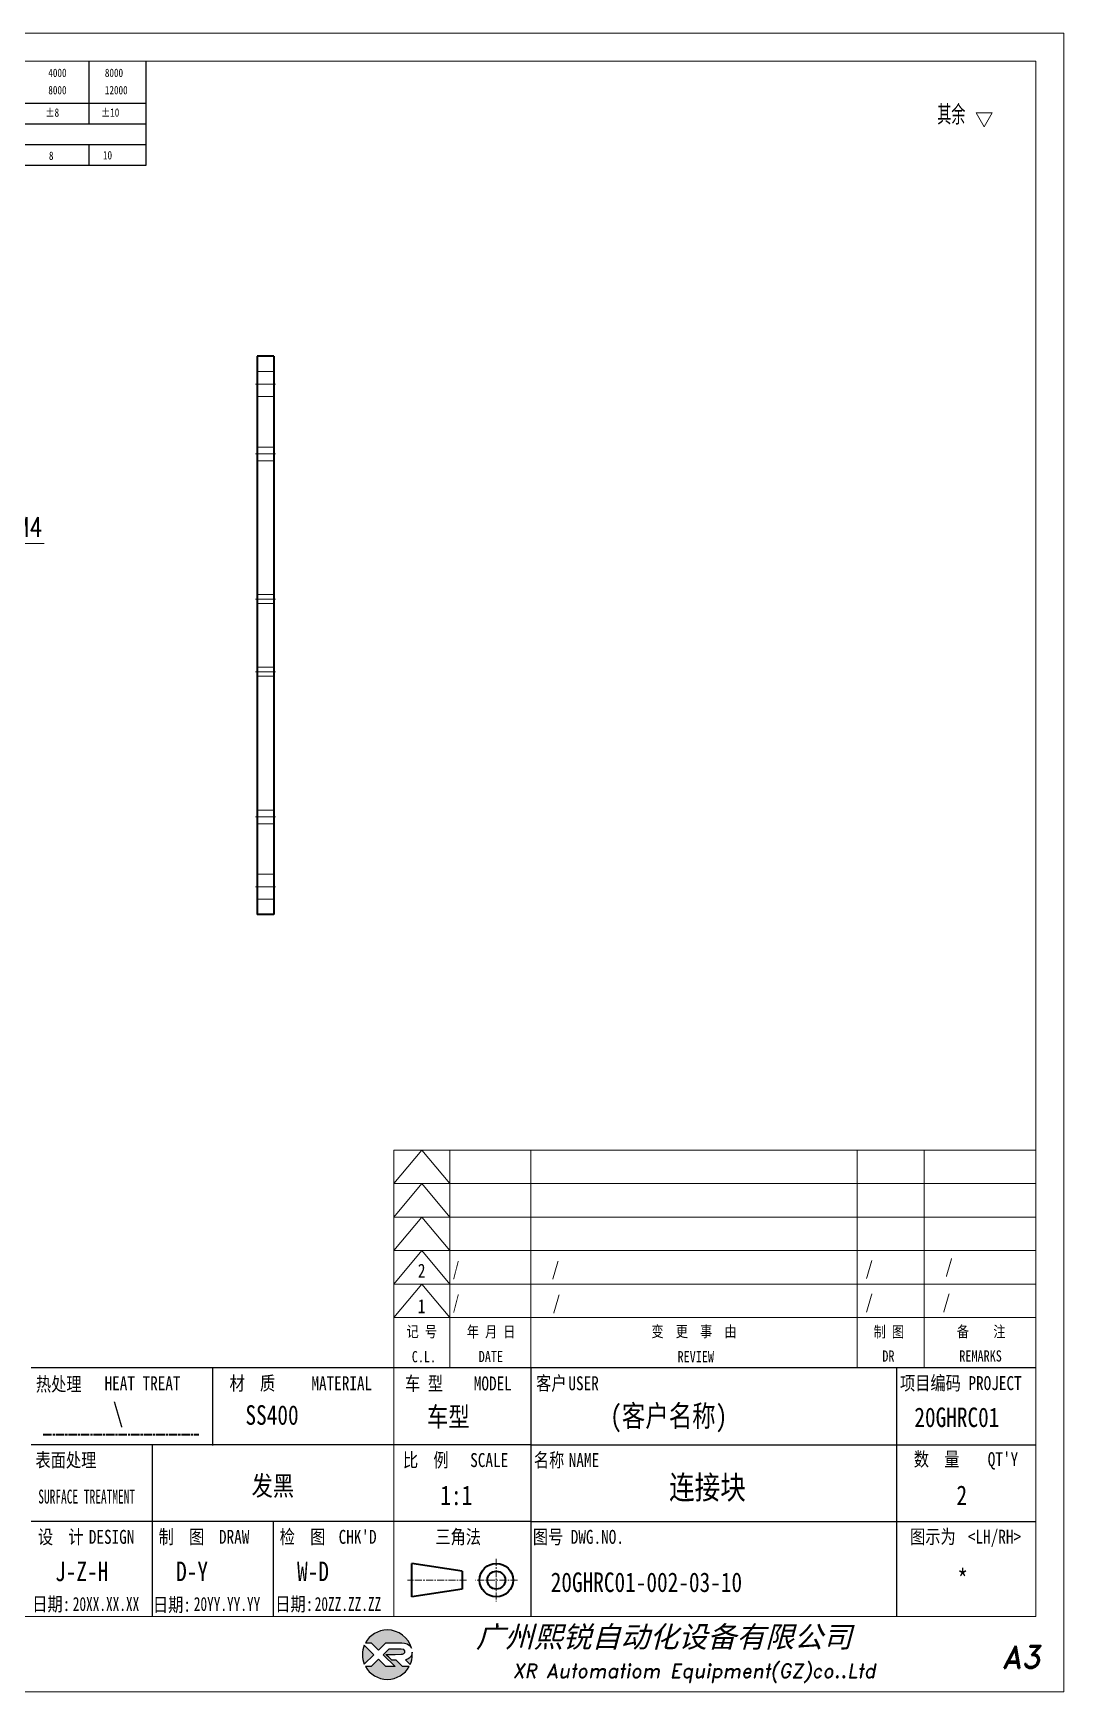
# Model space of a CAD drawing. Header units: millimetres. Extents: x 135027 to 204164, y -18685 to 2828.
# Drawn here: x 136189 to 136558, y 1667 to 2261 of the extents above; entities that cross this region are included whole.
import ezdxf
from ezdxf.enums import TextEntityAlignment as Align

# ---------------------------------------------------------------- set-up
doc = ezdxf.new("R2010")
doc.units = ezdxf.units.MM
doc.header["$LTSCALE"] = 0.5
for name, pattern in [('AM_ISO02W050x2', [3.75, 3, -0.75]), ('AM_ISO08W050x2', [9, 6, -0.75, 1.5, -0.75]), ('CENTER', [2, 1.25, -0.25, 0.25, -0.25]), ('DOT2', [0.125, 0, -0.125])]:
    doc.linetypes.add(name, pattern=pattern)
for name, color, linetype in [('DIM', 3, 'Continuous'), ('layer 1', 7, 'Continuous'), ('图\\M+19E79\\M+195B6\\M+18E9A', 7, 'Continuous'), ('图号', 7, 'Continuous'), ('图名', 7, 'Continuous'), ('数量', 7, 'Continuous'), ('材质', 7, 'Continuous'), ('表面处理', 7, 'Continuous'), ('车型', 7, 'Continuous')]:
    doc.layers.add(name, color=color, linetype=linetype)
for name, color, linetype, lineweight in [('中心线', 2, 'AM_ISO08W050x2', 18), ('图框', 7, 'Continuous', 18), ('标注线', 3, 'Continuous', 18), ('热处理', 7, 'Continuous', 20), ('粗点划线', 6, 'AM_ISO08W050x2', 35), ('虚线', 1, 'AM_ISO02W050x2', 18)]:
    doc.layers.add(name, color=color, linetype=linetype, lineweight=lineweight)
doc.layers.add('打印', color=7, linetype='Continuous', lineweight=15, plot=False)
doc.layers.add('打印-禁用', color=7, linetype='Continuous', lineweight=15, plot=False)
doc.styles.add('DIM', font='romans.shx', dxfattribs={"width": 0.8, "bigfont": 'bigfont.shx'})
doc.styles.add('STYLE1', font='')
doc.styles.add('国标', font='simfang.ttf', dxfattribs={"width": 0.8})
doc.styles.add('机械长仿宋', font='gbenor.shx', dxfattribs={"height": 1, "bigfont": 'gbcbig.shx'})
doc.styles.add('标题\\M+18E9A', font='romand.shx', dxfattribs={"oblique": 10, "bigfont": 'bigfont.shx'})
doc.styles.get('STYLE1').set_extended_font_data('SimSun')
doc.dimstyles.new('XR 1-2$3', dxfattribs={"dimscale": 2, "dimtxt": 3.5, "dimasz": 2.5, "dimexe": 1, "dimexo": 0.625, "dimgap": 1.2, "dimtad": 1, "dimtoh": 1, "dimdsep": 46, "dimtxsty": 'DIM', "dimblk": 'OPEN', "dimcen": 0, "dimclrd": 8, "dimclre": 8, "dimclrt": 2, "dimazin": 2, "dimtfac": 0.5, "dimtofl": 0, "dimtmove": 0, "dimatfit": 3, "dimldrblk": 'OPEN', "dimfxl": 0, "dimtolj": 2, "dimlwd": 18, "dimlwe": 18, "dimarcsym": 0})

# ---------------------------------------------------------------- blocks, each defined once
blk = doc.blocks.new('XR')
at = {"true_color": 0xfc8000}
h = blk.add_hatch(color=30, dxfattribs=at)
h.set_gradient(color1=(252, 128, 0), rotation=240, one_color=1, tint=1, name='INVCURVED')
edge = h.paths.add_edge_path()
edge.add_spline(control_points=[(-434.18, -5928.47), (-433.9, -5928.74), (-433.63, -5929.01), (-433.63, -5929.01), (-433.63, -5929.01), (-433.63, -5929.01), (-433.36, -5928.74), (-433.09, -5928.47)], knot_values=[0.5625, 0.5625, 0.5625, 0.5625, 0.625, 0.625, 0.625, 0.625, 0.6875, 0.6875, 0.6875, 0.6875], degree=3, periodic=0)
edge.add_spline(control_points=[(-433.09, -5928.47), (-432.82, -5928.2), (-432.54, -5927.93), (-432.54, -5927.93), (-432.54, -5927.93), (-432.54, -5927.93), (-432.04, -5927.93), (-431.53, -5927.93)], knot_values=[0.4375, 0.4375, 0.4375, 0.4375, 0.5, 0.5, 0.5, 0.5, 0.5625, 0.5625, 0.5625, 0.5625], degree=3, periodic=0)
edge.add_spline(control_points=[(-431.53, -5927.93), (-431.03, -5927.93), (-430.52, -5927.93), (-430.52, -5927.93), (-430.52, -5927.93), (-430, -5927.93), (-429.43, -5927.96), (-429.01, -5928.33)], knot_values=[0.25, 0.25, 0.25, 0.25, 0.3125, 0.3125, 0.3125, 0.3125, 0.4375, 0.4375, 0.4375, 0.4375], degree=3, periodic=0)
edge.add_spline(control_points=[(-429.01, -5928.33), (-428.88, -5928.44), (-428.78, -5928.59), (-428.71, -5928.75)], knot_values=[0.125, 0.125, 0.125, 0.125, 0.25, 0.25, 0.25, 0.25], degree=3, periodic=0)
edge.add_spline(control_points=[(-428.71, -5928.75), (-429.13, -5927.18), (-430.58, -5926.02), (-432.31, -5926.02)], knot_values=[0, 0, 0, 0, 0.125, 0.125, 0.125, 0.125], degree=3, periodic=0)
edge.add_spline(control_points=[(-432.31, -5926.02), (-433.72, -5926.02), (-434.94, -5926.79), (-435.58, -5927.93)], knot_values=[0.875, 0.875, 0.875, 0.875, 1, 1, 1, 1], degree=3, periodic=0)
edge.add_spline(control_points=[(-435.58, -5927.93), (-435.58, -5927.93), (-434.72, -5927.93), (-434.72, -5927.93), (-434.72, -5927.93), (-434.72, -5927.93), (-434.45, -5928.2), (-434.18, -5928.47)], knot_values=[0.6875, 0.6875, 0.6875, 0.6875, 0.8125, 0.8125, 0.8125, 0.8125, 0.875, 0.875, 0.875, 0.875], degree=3, periodic=0)
edge = h.paths.add_edge_path()
edge.add_spline(control_points=[(-434.79, -5929.26), (-435.04, -5929.02), (-435.34, -5928.72), (-435.54, -5928.53)], knot_values=[0.562504, 0.562504, 0.562504, 0.562504, 0.656252, 0.656252, 0.656252, 0.656252], degree=3, periodic=0)
edge.add_spline(control_points=[(-435.54, -5928.53), (-435.67, -5928.4), (-435.76, -5928.31), (-435.76, -5928.31), (-435.76, -5928.31), (-435.94, -5928.74), (-436.03, -5929.21), (-436.03, -5929.71)], knot_values=[0.25, 0.25, 0.25, 0.25, 0.312504, 0.312504, 0.312504, 0.312504, 0.562504, 0.562504, 0.562504, 0.562504], degree=3, periodic=0)
edge.add_spline(control_points=[(-436.03, -5929.71), (-436.03, -5930.2), (-435.94, -5930.67), (-435.76, -5931.1), (-435.76, -5931.1), (-435.4, -5930.75), (-435.05, -5930.4)], knot_values=[0.874998, 0.874998, 0.874998, 0.874998, 1.124998, 1.124998, 1.124998, 1.25, 1.25, 1.25, 1.25], degree=3, periodic=0)
edge.add_spline(control_points=[(-435.05, -5930.4), (-434.7, -5930.05), (-434.34, -5929.71), (-434.34, -5929.71), (-434.34, -5929.71), (-434.34, -5929.71), (-434.34, -5929.71), (-434.34, -5929.71)], knot_values=[0.749878, 0.749878, 0.749878, 0.749878, 0.874875, 0.874875, 0.874875, 0.874875, 0.874998, 0.874998, 0.874998, 0.874998], degree=3, periodic=0)
edge.add_spline(control_points=[(-434.34, -5929.71), (-434.34, -5929.71), (-434.34, -5929.71), (-434.34, -5929.71)], knot_values=[0.749634, 0.749634, 0.749634, 0.749634, 0.749817, 0.749817, 0.749817, 0.749817], degree=3, periodic=0)
edge.add_spline(control_points=[(-434.35, -5929.7), (-434.35, -5929.7), (-434.35, -5929.7), (-434.35, -5929.7)], knot_values=[0.738281, 0.738281, 0.738281, 0.738281, 0.742188, 0.742188, 0.742188, 0.742188], degree=3, periodic=0)
edge.add_spline(control_points=[(-434.35, -5929.7), (-434.36, -5929.69), (-434.37, -5929.68), (-434.38, -5929.67)], knot_values=[0.726563, 0.726563, 0.726563, 0.726563, 0.738281, 0.738281, 0.738281, 0.738281], degree=3, periodic=0)
edge.add_spline(control_points=[(-434.38, -5929.67), (-434.38, -5929.66), (-434.39, -5929.65), (-434.4, -5929.65)], knot_values=[0.718751, 0.718751, 0.718751, 0.718751, 0.726563, 0.726563, 0.726563, 0.726563], degree=3, periodic=0)
edge.add_spline(control_points=[(-434.4, -5929.65), (-434.42, -5929.63), (-434.45, -5929.6), (-434.47, -5929.58)], knot_values=[0.703126, 0.703126, 0.703126, 0.703126, 0.718751, 0.718751, 0.718751, 0.718751], degree=3, periodic=0)
edge.add_spline(control_points=[(-434.47, -5929.58), (-434.5, -5929.55), (-434.53, -5929.52), (-434.56, -5929.49)], knot_values=[0.687501, 0.687501, 0.687501, 0.687501, 0.703126, 0.703126, 0.703126, 0.703126], degree=3, periodic=0)
edge.add_spline(control_points=[(-434.56, -5929.49), (-434.63, -5929.42), (-434.71, -5929.35), (-434.79, -5929.26)], knot_values=[0.656252, 0.656252, 0.656252, 0.656252, 0.687501, 0.687501, 0.687501, 0.687501], degree=3, periodic=0)
at = {"true_color": 0x0348ff}
h = blk.add_hatch(color=160, dxfattribs=at)
h.set_gradient(color1=(3, 72, 255), color2=(0, 41, 153), one_color=1, tint=0.3, name='HEMISPHERICAL')
edge = h.paths.add_edge_path()
edge.add_spline(control_points=[(-432.54, -5929.67), (-432.26, -5929.95), (-431.94, -5930.23), (-431.66, -5930.51), (-431.66, -5930.51), (-431.66, -5930.51), (-431.66, -5930.51), (-431.66, -5930.51)], knot_values=[0.736842, 0.736842, 0.736842, 0.736842, 0.789474, 0.789474, 0.789474, 0.789474, 0.802633, 0.802633, 0.802633, 0.802633], degree=3, periodic=0)
edge.add_spline(control_points=[(-431.66, -5930.51), (-431.65, -5930.51), (-431.65, -5930.52), (-431.65, -5930.52)], knot_values=[0.802633, 0.802633, 0.802633, 0.802633, 0.815791, 0.815791, 0.815791, 0.815791], degree=3, periodic=0)
edge.add_spline(control_points=[(-431.65, -5930.52), (-431.64, -5930.53), (-431.64, -5930.53), (-431.64, -5930.53)], knot_values=[0.815791, 0.815791, 0.815791, 0.815791, 0.82237, 0.82237, 0.82237, 0.82237], degree=3, periodic=0)
edge.add_spline(control_points=[(-431.64, -5930.53), (-431.64, -5930.53), (-431.64, -5930.53), (-431.63, -5930.54)], knot_values=[0.82237, 0.82237, 0.82237, 0.82237, 0.828949, 0.828949, 0.828949, 0.828949], degree=3, periodic=0)
edge.add_spline(control_points=[(-431.63, -5930.54), (-431.63, -5930.54), (-431.63, -5930.54), (-431.63, -5930.54), (-431.63, -5930.54), (-431.63, -5930.54), (-431.59, -5930.54), (-431.52, -5930.54)], knot_values=[0.841901, 0.841901, 0.841901, 0.841901, 0.842105, 0.842105, 0.842105, 0.842105, 0.855264, 0.855264, 0.855264, 0.855264], degree=3, periodic=0)
edge.add_spline(control_points=[(-431.52, -5930.54), (-431.46, -5930.54), (-431.38, -5930.54), (-431.3, -5930.54)], knot_values=[0.855264, 0.855264, 0.855264, 0.855264, 0.868422, 0.868422, 0.868422, 0.868422], degree=3, periodic=0)
edge.add_spline(control_points=[(-431.3, -5930.54), (-431.26, -5930.54), (-431.22, -5930.54), (-431.18, -5930.54)], knot_values=[0.868422, 0.868422, 0.868422, 0.868422, 0.875, 0.875, 0.875, 0.875], degree=3, periodic=0)
edge.add_spline(control_points=[(-431.18, -5930.54), (-431.14, -5930.54), (-431.1, -5930.54), (-431.07, -5930.54)], knot_values=[0.875, 0.875, 0.875, 0.875, 0.881579, 0.881579, 0.881579, 0.881579], degree=3, periodic=0)
edge.add_spline(control_points=[(-431.07, -5930.54), (-431.05, -5930.54), (-431.04, -5930.54), (-431.03, -5930.54)], knot_values=[0.881579, 0.881579, 0.881579, 0.881579, 0.884869, 0.884869, 0.884869, 0.884869], degree=3, periodic=0)
edge.add_spline(control_points=[(-431.03, -5930.54), (-431.02, -5930.54), (-431, -5930.54), (-431, -5930.54)], knot_values=[0.884869, 0.884869, 0.884869, 0.884869, 0.888158, 0.888158, 0.888158, 0.888158], degree=3, periodic=0)
edge.add_spline(control_points=[(-431, -5930.54), (-430.99, -5930.54), (-430.99, -5930.54), (-430.98, -5930.54)], knot_values=[0.888158, 0.888158, 0.888158, 0.888158, 0.889803, 0.889803, 0.889803, 0.889803], degree=3, periodic=0)
edge.add_spline(control_points=[(-430.98, -5930.54), (-430.98, -5930.54), (-430.98, -5930.54), (-430.97, -5930.54)], knot_values=[0.889803, 0.889803, 0.889803, 0.889803, 0.891447, 0.891447, 0.891447, 0.891447], degree=3, periodic=0)
edge.add_spline(control_points=[(-430.97, -5930.54), (-430.97, -5930.54), (-430.97, -5930.54), (-430.97, -5930.54)], knot_values=[0.891447, 0.891447, 0.891447, 0.891447, 0.89227, 0.89227, 0.89227, 0.89227], degree=3, periodic=0)
edge.add_spline(control_points=[(-430.97, -5930.54), (-430.97, -5930.54), (-430.97, -5930.54), (-430.97, -5930.54)], knot_values=[0.89227, 0.89227, 0.89227, 0.89227, 0.893092, 0.893092, 0.893092, 0.893092], degree=3, periodic=0)
edge.add_spline(control_points=[(-430.97, -5930.54), (-430.97, -5930.54), (-430.97, -5930.54), (-430.97, -5930.54)], knot_values=[0.893092, 0.893092, 0.893092, 0.893092, 0.893503, 0.893503, 0.893503, 0.893503], degree=3, periodic=0)
edge.add_spline(control_points=[(-430.97, -5930.54), (-430.97, -5930.54), (-430.97, -5930.54), (-430.97, -5930.54)], knot_values=[0.893503, 0.893503, 0.893503, 0.893503, 0.893914, 0.893914, 0.893914, 0.893914], degree=3, periodic=0)
edge.add_spline(control_points=[(-430.97, -5930.54), (-430.97, -5930.54), (-430.97, -5930.54), (-430.97, -5930.54)], knot_values=[0.893914, 0.893914, 0.893914, 0.893914, 0.89412, 0.89412, 0.89412, 0.89412], degree=3, periodic=0)
edge.add_spline(control_points=[(-430.97, -5930.54), (-430.97, -5930.54), (-430.97, -5930.54), (-430.97, -5930.54)], knot_values=[0.89412, 0.89412, 0.89412, 0.89412, 0.894326, 0.894326, 0.894326, 0.894326], degree=3, periodic=0)
edge.add_spline(control_points=[(-430.97, -5930.54), (-430.97, -5930.54), (-430.97, -5930.54), (-430.97, -5930.54)], knot_values=[0.894428, 0.894428, 0.894428, 0.894428, 0.894531, 0.894531, 0.894531, 0.894531], degree=3, periodic=0)
edge.add_spline(control_points=[(-430.97, -5930.54), (-430.97, -5930.54), (-430.97, -5930.54), (-430.97, -5930.54)], knot_values=[0.894531, 0.894531, 0.894531, 0.894531, 0.894583, 0.894583, 0.894583, 0.894583], degree=3, periodic=0)
edge.add_spline(control_points=[(-430.97, -5930.54), (-430.97, -5930.54), (-430.97, -5930.54), (-430.97, -5930.54), (-430.97, -5930.54), (-430.97, -5930.54), (-430.73, -5930.78), (-430.49, -5931.01)], knot_values=[0.894685, 0.894685, 0.894685, 0.894685, 0.894737, 0.894737, 0.894737, 0.894737, 0.921052, 0.921052, 0.921052, 0.921052], degree=3, periodic=0)
edge.add_spline(control_points=[(-430.49, -5931.01), (-430.26, -5931.24), (-430.02, -5931.48), (-430.02, -5931.48)], knot_values=[0.921052, 0.921052, 0.921052, 0.921052, 0.947368, 0.947368, 0.947368, 0.947368], degree=3, periodic=0)
edge.add_spline(control_points=[(-430.02, -5931.48), (-430.02, -5931.48), (-430.02, -5931.48), (-430.02, -5931.48)], knot_values=[0.947522, 0.947522, 0.947522, 0.947522, 0.947573, 0.947573, 0.947573, 0.947573], degree=3, periodic=0)
edge.add_spline(control_points=[(-430.02, -5931.48), (-430.02, -5931.48), (-430.02, -5931.48), (-430.02, -5931.48)], knot_values=[0.947573, 0.947573, 0.947573, 0.947573, 0.947676, 0.947676, 0.947676, 0.947676], degree=3, periodic=0)
edge.add_spline(control_points=[(-430.02, -5931.48), (-430.02, -5931.48), (-430.02, -5931.48), (-430.02, -5931.48)], knot_values=[0.947676, 0.947676, 0.947676, 0.947676, 0.947779, 0.947779, 0.947779, 0.947779], degree=3, periodic=0)
edge.add_spline(control_points=[(-430.02, -5931.48), (-430.02, -5931.48), (-430.02, -5931.48), (-430.02, -5931.48)], knot_values=[0.947779, 0.947779, 0.947779, 0.947779, 0.947984, 0.947984, 0.947984, 0.947984], degree=3, periodic=0)
edge.add_spline(control_points=[(-430.02, -5931.48), (-430.02, -5931.48), (-430.02, -5931.48), (-430.02, -5931.48)], knot_values=[0.947984, 0.947984, 0.947984, 0.947984, 0.94819, 0.94819, 0.94819, 0.94819], degree=3, periodic=0)
edge.add_spline(control_points=[(-430.02, -5931.48), (-430.02, -5931.48), (-430.02, -5931.48), (-430.02, -5931.48)], knot_values=[0.94819, 0.94819, 0.94819, 0.94819, 0.948601, 0.948601, 0.948601, 0.948601], degree=3, periodic=0)
edge.add_spline(control_points=[(-430.02, -5931.48), (-430.02, -5931.48), (-430.02, -5931.48), (-430.02, -5931.48)], knot_values=[0.948601, 0.948601, 0.948601, 0.948601, 0.949012, 0.949012, 0.949012, 0.949012], degree=3, periodic=0)
edge.add_spline(control_points=[(-430.02, -5931.48), (-430.02, -5931.48), (-430.01, -5931.48), (-430.01, -5931.48)], knot_values=[0.949012, 0.949012, 0.949012, 0.949012, 0.949834, 0.949834, 0.949834, 0.949834], degree=3, periodic=0)
edge.add_spline(control_points=[(-430.01, -5931.48), (-430.01, -5931.48), (-430.01, -5931.48), (-430.01, -5931.48)], knot_values=[0.949834, 0.949834, 0.949834, 0.949834, 0.950657, 0.950657, 0.950657, 0.950657], degree=3, periodic=0)
edge.add_spline(control_points=[(-430.01, -5931.48), (-430.01, -5931.48), (-430, -5931.48), (-430, -5931.48)], knot_values=[0.950657, 0.950657, 0.950657, 0.950657, 0.952301, 0.952301, 0.952301, 0.952301], degree=3, periodic=0)
edge.add_spline(control_points=[(-430, -5931.48), (-429.99, -5931.48), (-429.98, -5931.48), (-429.98, -5931.48)], knot_values=[0.952301, 0.952301, 0.952301, 0.952301, 0.953946, 0.953946, 0.953946, 0.953946], degree=3, periodic=0)
edge.add_spline(control_points=[(-429.98, -5931.48), (-429.96, -5931.48), (-429.95, -5931.48), (-429.93, -5931.48)], knot_values=[0.953946, 0.953946, 0.953946, 0.953946, 0.957236, 0.957236, 0.957236, 0.957236], degree=3, periodic=0)
edge.add_spline(control_points=[(-429.93, -5931.48), (-429.91, -5931.48), (-429.89, -5931.48), (-429.87, -5931.48)], knot_values=[0.957236, 0.957236, 0.957236, 0.957236, 0.960525, 0.960525, 0.960525, 0.960525], degree=3, periodic=0)
edge.add_spline(control_points=[(-429.87, -5931.48), (-429.82, -5931.48), (-429.77, -5931.48), (-429.71, -5931.48)], knot_values=[0.960525, 0.960525, 0.960525, 0.960525, 0.967104, 0.967104, 0.967104, 0.967104], degree=3, periodic=0)
edge.add_spline(control_points=[(-429.71, -5931.48), (-429.65, -5931.48), (-429.59, -5931.48), (-429.53, -5931.48)], knot_values=[0.967104, 0.967104, 0.967104, 0.967104, 0.973683, 0.973683, 0.973683, 0.973683], degree=3, periodic=0)
edge.add_spline(control_points=[(-429.53, -5931.48), (-429.41, -5931.48), (-429.29, -5931.48), (-429.19, -5931.48)], knot_values=[0.973683, 0.973683, 0.973683, 0.973683, 0.98684, 0.98684, 0.98684, 0.98684], degree=3, periodic=0)
edge.add_spline(control_points=[(-429.19, -5931.48), (-429.1, -5931.48), (-429.04, -5931.48), (-429.04, -5931.48), (-429.67, -5932.62), (-430.9, -5933.39), (-432.31, -5933.39)], knot_values=[0.98684, 0.98684, 0.98684, 0.98684, 1, 1, 1, 1.052632, 1.052632, 1.052632, 1.052632], degree=3, periodic=0)
edge.add_spline(control_points=[(-432.31, -5933.39), (-433.72, -5933.39), (-434.94, -5932.62), (-435.58, -5931.48), (-435.58, -5931.48), (-435.58, -5931.48), (-435.36, -5931.48), (-435.15, -5931.48)], knot_values=[0.052632, 0.052632, 0.052632, 0.052632, 0.105263, 0.105263, 0.105263, 0.105263, 0.131579, 0.131579, 0.131579, 0.131579], degree=3, periodic=0)
edge.add_spline(control_points=[(-435.15, -5931.48), (-434.93, -5931.48), (-434.72, -5931.48), (-434.72, -5931.48), (-434.72, -5931.48), (-434.72, -5931.48), (-434.45, -5931.21), (-434.18, -5930.94)], knot_values=[0.131579, 0.131579, 0.131579, 0.131579, 0.157895, 0.157895, 0.157895, 0.157895, 0.184211, 0.184211, 0.184211, 0.184211], degree=3, periodic=0)
edge.add_spline(control_points=[(-434.18, -5930.94), (-433.9, -5930.67), (-433.63, -5930.4), (-433.63, -5930.4), (-433.63, -5930.4), (-433.63, -5930.4), (-433.36, -5930.67), (-433.09, -5930.94)], knot_values=[0.184211, 0.184211, 0.184211, 0.184211, 0.210526, 0.210526, 0.210526, 0.210526, 0.236842, 0.236842, 0.236842, 0.236842], degree=3, periodic=0)
edge.add_spline(control_points=[(-433.09, -5930.94), (-432.82, -5931.21), (-432.54, -5931.48), (-432.54, -5931.48), (-432.54, -5931.48), (-432.54, -5931.48), (-432.19, -5931.48), (-431.83, -5931.48)], knot_values=[0.236842, 0.236842, 0.236842, 0.236842, 0.263158, 0.263158, 0.263158, 0.263158, 0.289474, 0.289474, 0.289474, 0.289474], degree=3, periodic=0)
edge.add_spline(control_points=[(-431.83, -5931.48), (-431.48, -5931.48), (-431.12, -5931.48), (-431.12, -5931.48), (-431.12, -5931.48), (-431.12, -5931.48), (-431.57, -5931.03), (-432.02, -5930.59)], knot_values=[0.289474, 0.289474, 0.289474, 0.289474, 0.315789, 0.315789, 0.315789, 0.315789, 0.342105, 0.342105, 0.342105, 0.342105], degree=3, periodic=0)
edge.add_spline(control_points=[(-432.02, -5930.59), (-432.47, -5930.15), (-432.92, -5929.71), (-432.92, -5929.71), (-432.92, -5929.71), (-432.92, -5929.71), (-432.71, -5929.5), (-432.5, -5929.29)], knot_values=[0.342105, 0.342105, 0.342105, 0.342105, 0.368421, 0.368421, 0.368421, 0.368421, 0.394737, 0.394737, 0.394737, 0.394737], degree=3, periodic=0)
edge.add_spline(control_points=[(-432.5, -5929.29), (-432.3, -5929.09), (-432.09, -5928.88), (-432.09, -5928.88)], knot_values=[0.394737, 0.394737, 0.394737, 0.394737, 0.421053, 0.421053, 0.421053, 0.421053], degree=3, periodic=0)
edge.add_spline(control_points=[(-432.09, -5928.88), (-432.09, -5928.88), (-432.06, -5928.86), (-432.06, -5928.86)], knot_values=[0.421053, 0.421053, 0.421053, 0.421053, 0.473684, 0.473684, 0.473684, 0.473684], degree=3, periodic=0)
edge.add_spline(control_points=[(-432.06, -5928.86), (-432.06, -5928.86), (-432.06, -5928.86), (-432.06, -5928.86), (-432.06, -5928.86), (-432.06, -5928.86), (-430.4, -5928.86), (-430.26, -5928.86)], knot_values=[0.473684, 0.473684, 0.473684, 0.473684, 0.473684, 0.473684, 0.473684, 0.473684, 0.526316, 0.526316, 0.526316, 0.526316], degree=3, periodic=0)
edge.add_spline(control_points=[(-430.26, -5928.86), (-429.54, -5928.86), (-429.62, -5929.4), (-429.83, -5929.55)], knot_values=[0.526316, 0.526316, 0.526316, 0.526316, 0.578947, 0.578947, 0.578947, 0.578947], degree=3, periodic=0)
edge.add_spline(control_points=[(-429.83, -5929.55), (-429.94, -5929.62), (-430.08, -5929.65), (-430.26, -5929.65), (-430.26, -5929.65), (-430.26, -5929.65), (-430.48, -5929.65), (-430.71, -5929.66)], knot_values=[0.578947, 0.578947, 0.578947, 0.578947, 0.631579, 0.631579, 0.631579, 0.631579, 0.657895, 0.657895, 0.657895, 0.657895], degree=3, periodic=0)
edge.add_spline(control_points=[(-430.71, -5929.66), (-430.93, -5929.66), (-431.15, -5929.67), (-431.15, -5929.67), (-431.15, -5929.67), (-431.15, -5929.67), (-432.54, -5929.67), (-432.54, -5929.67)], knot_values=[0.657895, 0.657895, 0.657895, 0.657895, 0.684211, 0.684211, 0.684211, 0.684211, 0.736842, 0.736842, 0.736842, 0.736842], degree=3, periodic=0)
edge = h.paths.add_edge_path()
edge.add_spline(control_points=[(-428.6, -5929.32), (-428.61, -5929.67), (-428.76, -5930), (-429.06, -5930.22)], knot_values=[0.8, 0.8, 0.8, 0.8, 1, 1, 1, 1], degree=3, periodic=0)
edge.add_spline(control_points=[(-429.06, -5930.22), (-429.22, -5930.34), (-429.41, -5930.43), (-429.61, -5930.48)], knot_values=[0.6, 0.6, 0.6, 0.6, 0.8, 0.8, 0.8, 0.8], degree=3, periodic=0)
edge.add_spline(control_points=[(-429.61, -5930.48), (-429.61, -5930.48), (-428.9, -5931.19), (-428.9, -5931.19), (-428.9, -5931.19), (-428.69, -5930.73), (-428.58, -5930.23), (-428.58, -5929.71)], knot_values=[0.2, 0.2, 0.2, 0.2, 0.4, 0.4, 0.4, 0.4, 0.6, 0.6, 0.6, 0.6], degree=3, periodic=0)
edge.add_spline(control_points=[(-428.58, -5929.71), (-428.58, -5929.58), (-428.59, -5929.45), (-428.6, -5929.32)], knot_values=[0, 0, 0, 0, 0.2, 0.2, 0.2, 0.2], degree=3, periodic=0)
at = {"layer": 'layer 1', "color": 30}
for points, knots in [([(-432.31, -5926.02), (-430.58, -5926.02), (-429.13, -5927.18), (-428.71, -5928.75), (-428.71, -5928.75), (-428.78, -5928.59), (-428.88, -5928.44), (-429.01, -5928.33), (-429.01, -5928.33), (-429.43, -5927.96), (-430, -5927.93), (-430.52, -5927.93), (-430.52, -5927.93), (-430.52, -5927.93), (-432.54, -5927.93), (-432.54, -5927.93), (-432.54, -5927.93), (-432.54, -5927.93), (-433.63, -5929.01), (-433.63, -5929.01), (-433.63, -5929.01), (-433.63, -5929.01), (-434.72, -5927.93), (-434.72, -5927.93), (-434.72, -5927.93), (-434.72, -5927.93), (-435.58, -5927.93), (-435.58, -5927.93), (-435.58, -5927.93), (-434.94, -5926.79), (-433.72, -5926.02), (-432.31, -5926.02)], [0, 0, 0, 0, 0.125, 0.125, 0.125, 0.125, 0.25, 0.25, 0.25, 0.25, 0.375, 0.375, 0.375, 0.375, 0.5, 0.5, 0.5, 0.5, 0.625, 0.625, 0.625, 0.625, 0.75, 0.75, 0.75, 0.75, 0.875, 0.875, 0.875, 0.875, 1, 1, 1, 1]), ([(-435.76, -5931.1), (-435.94, -5930.67), (-436.03, -5930.2), (-436.03, -5929.71), (-436.03, -5929.71), (-436.03, -5929.21), (-435.94, -5928.74), (-435.76, -5928.31), (-435.76, -5928.31), (-435.76, -5928.31), (-434.34, -5929.71), (-434.34, -5929.71), (-434.34, -5929.71), (-434.34, -5929.71), (-435.76, -5931.1), (-435.76, -5931.1)], [0, 0, 0, 0, 0.25, 0.25, 0.25, 0.25, 0.5, 0.5, 0.5, 0.5, 0.75, 0.75, 0.75, 0.75, 1, 1, 1, 1])]:
    blk.add_open_spline(points, degree=3, knots=knots, dxfattribs=at)
at = {"layer": 'layer 1', "color": 154}
for points, knots in [([(-429.04, -5931.48), (-429.67, -5932.62), (-430.9, -5933.39), (-432.31, -5933.39), (-432.31, -5933.39), (-433.72, -5933.39), (-434.94, -5932.62), (-435.58, -5931.48), (-435.58, -5931.48), (-435.58, -5931.48), (-434.72, -5931.48), (-434.72, -5931.48), (-434.72, -5931.48), (-434.72, -5931.48), (-433.63, -5930.4), (-433.63, -5930.4), (-433.63, -5930.4), (-433.63, -5930.4), (-432.54, -5931.48), (-432.54, -5931.48), (-432.54, -5931.48), (-432.54, -5931.48), (-431.12, -5931.48), (-431.12, -5931.48), (-431.12, -5931.48), (-431.12, -5931.48), (-432.92, -5929.71), (-432.92, -5929.71), (-432.92, -5929.71), (-432.92, -5929.71), (-432.09, -5928.88), (-432.09, -5928.88), (-432.09, -5928.88), (-432.09, -5928.88), (-432.06, -5928.86), (-432.06, -5928.86), (-432.06, -5928.86), (-432.06, -5928.86), (-430.4, -5928.86), (-430.26, -5928.86), (-430.26, -5928.86), (-429.54, -5928.86), (-429.62, -5929.4), (-429.83, -5929.55), (-429.83, -5929.55), (-429.94, -5929.62), (-430.08, -5929.65), (-430.26, -5929.65), (-430.26, -5929.65), (-430.26, -5929.65), (-431.15, -5929.67), (-431.15, -5929.67), (-431.15, -5929.67), (-431.15, -5929.67), (-432.54, -5929.67), (-432.54, -5929.67), (-432.54, -5929.67), (-432.26, -5929.95), (-431.94, -5930.23), (-431.66, -5930.51), (-431.66, -5930.51), (-431.66, -5930.51), (-431.63, -5930.54), (-431.63, -5930.54), (-431.63, -5930.54), (-431.63, -5930.54), (-430.97, -5930.54), (-430.97, -5930.54), (-430.97, -5930.54), (-430.97, -5930.54), (-430.02, -5931.48), (-430.02, -5931.48), (-430.02, -5931.48), (-430.02, -5931.48), (-429.04, -5931.48), (-429.04, -5931.48)], [0, 0, 0, 0, 0.052632, 0.052632, 0.052632, 0.052632, 0.105263, 0.105263, 0.105263, 0.105263, 0.157895, 0.157895, 0.157895, 0.157895, 0.210526, 0.210526, 0.210526, 0.210526, 0.263158, 0.263158, 0.263158, 0.263158, 0.315789, 0.315789, 0.315789, 0.315789, 0.368421, 0.368421, 0.368421, 0.368421, 0.421053, 0.421053, 0.421053, 0.421053, 0.473684, 0.473684, 0.473684, 0.473684, 0.526316, 0.526316, 0.526316, 0.526316, 0.578947, 0.578947, 0.578947, 0.578947, 0.631579, 0.631579, 0.631579, 0.631579, 0.684211, 0.684211, 0.684211, 0.684211, 0.736842, 0.736842, 0.736842, 0.736842, 0.789474, 0.789474, 0.789474, 0.789474, 0.842105, 0.842105, 0.842105, 0.842105, 0.894737, 0.894737, 0.894737, 0.894737, 0.947368, 0.947368, 0.947368, 0.947368, 1, 1, 1, 1]), ([(-428.6, -5929.32), (-428.59, -5929.45), (-428.58, -5929.58), (-428.58, -5929.71), (-428.58, -5929.71), (-428.58, -5930.23), (-428.69, -5930.73), (-428.9, -5931.19), (-428.9, -5931.19), (-428.9, -5931.19), (-429.61, -5930.48), (-429.61, -5930.48), (-429.61, -5930.48), (-429.41, -5930.43), (-429.22, -5930.34), (-429.06, -5930.22), (-429.06, -5930.22), (-428.76, -5930), (-428.61, -5929.67), (-428.6, -5929.32)], [0, 0, 0, 0, 0.2, 0.2, 0.2, 0.2, 0.4, 0.4, 0.4, 0.4, 0.6, 0.6, 0.6, 0.6, 0.8, 0.8, 0.8, 0.8, 1, 1, 1, 1])]:
    blk.add_open_spline(points, degree=3, knots=knots, dxfattribs=at)
blk = doc.blocks.new('GZDEH零件A3图框V01版')
at = {"layer": '中心线', "color": 1, "linetype": 'CENTER', "lineweight": 5, "ltscale": 2}
for p, q in [((3175.82, -1822.66), (3175.82, -1830.26)), ((3170.49, -1826.46), (3159.89, -1826.46)), ((3179.62, -1826.46), (3172.02, -1826.46))]:
    blk.add_line(p, q, dxfattribs=at)
at = {"layer": '图\\M+19E79\\M+195B6\\M+18E9A', "color": 9}
for p, q in [((3102.86, -1561.98), (3102.86, -1554.46)), ((3113.09, -1573.08), (3113.09, -1554.46)), ((2996.09, -1561.98), (3113.09, -1561.98)), ((3102.86, -1565.68), (3102.86, -1561.98)), ((2996.09, -1565.68), (3113.09, -1565.68)), ((2996.09, -1569.38), (3113.09, -1569.38)), ((3102.86, -1573.08), (3102.86, -1569.38)), ((2990.09, -1573.08), (3113.09, -1573.08)), ((3272.49, -1788.46), (3092.49, -1788.46)), ((3124.99, -1788.46), (3124.99, -1802.35)), ((3181.99, -1788.46), (3181.99, -1832.96)), ((3247.49, -1788.46), (3247.49, -1832.96)), ((3181.99, -1802.21), (3092.49, -1802.21)), ((3114.17, -1802.21), (3114.17, -1815.96)), ((3181.99, -1802.21), (3272.49, -1802.21)), ((3181.99, -1815.96), (3092.49, -1815.96)), ((3114.17, -1815.96), (3114.17, -1832.96)), ((3114.17, -1815.96), (3114.17, -1832.96)), ((3135.83, -1815.96), (3135.83, -1832.96)), ((3135.83, -1815.96), (3135.83, -1832.96)), ((3181.99, -1815.96), (3272.49, -1815.96))]:
    blk.add_line(p, q, dxfattribs=at)
at = {"layer": '图\\M+19E79\\M+195B6\\M+18E9A', "color": 7}
blk.add_line((3272.49, -1788.46), (3092.49, -1788.46), dxfattribs=at)
at = {"layer": '图框', "linetype": 'Continuous'}
for p, q in [((3272.49, -1554.46), (2882.49, -1554.46)), ((3272.49, -1832.96), (3272.49, -1554.46)), ((3157.49, -1749.46), (3272.49, -1749.46)), ((3157.49, -1832.96), (3157.49, -1749.46)), ((2882.49, -1832.96), (3272.49, -1832.96))]:
    blk.add_line(p, q, dxfattribs=at)
at = {"layer": '图框', "color": 9}
for p, q in [((3157.49, -1755.46), (3162.49, -1749.46)), ((3162.49, -1749.46), (3167.49, -1755.46)), ((3167.49, -1788.46), (3167.49, -1749.46)), ((3240.49, -1788.46), (3240.49, -1749.46)), ((3252.49, -1749.46), (3252.49, -1788.46)), ((3157.49, -1755.46), (3272.49, -1755.46)), ((3157.49, -1761.46), (3162.49, -1755.46)), ((3162.49, -1755.46), (3167.49, -1761.46)), ((3157.49, -1761.46), (3272.49, -1761.46)), ((3157.49, -1767.46), (3162.49, -1761.46)), ((3162.49, -1761.46), (3167.49, -1767.46)), ((3157.49, -1767.46), (3272.49, -1767.46)), ((3157.49, -1773.46), (3162.49, -1767.46)), ((3162.49, -1767.46), (3167.49, -1773.46)), ((3157.49, -1773.46), (3272.49, -1773.46)), ((3157.49, -1779.46), (3162.49, -1773.46)), ((3162.49, -1773.46), (3167.49, -1779.46)), ((3157.49, -1779.46), (3272.49, -1779.46))]:
    blk.add_line(p, q, dxfattribs=at)
at = {"layer": '图框', "color": 9, "linetype": 'Continuous'}
blk.add_line((3181.99, -1749.46), (3181.99, -1832.96), dxfattribs=at)
at = {"layer": '图框', "color": 2, "linetype": 'ByBlock', "lineweight": 35}
for p, q in [((3169.69, -1824.86), (3160.69, -1823.46)), ((3160.69, -1829.46), (3160.69, -1823.46)), ((3169.69, -1824.86), (3169.69, -1828.06)), ((3169.69, -1828.06), (3160.69, -1829.46))]:
    blk.add_line(p, q, dxfattribs=at)
for radius in [3, 1.6]:
    blk.add_circle((3175.82, -1826.46), radius, dxfattribs=at)
at = {"layer": '打印-禁用', "linetype": 'Continuous'}
for p, q in [((3277.49, -1549.46), (2857.49, -1549.46)), ((3277.49, -1846.46), (3277.49, -1549.46)), ((2857.49, -1846.46), (3277.49, -1846.46))]:
    blk.add_line(p, q, dxfattribs=at)
at = {"layer": 'DIM', "xscale": 1.199999999999818, "yscale": 1.199999999999818, "zscale": 1.199999999999818}
blk.add_blockref('XR', (3675.07, 5275.84), dxfattribs=at)
at = {"layer": '图\\M+19E79\\M+195B6\\M+18E9A', "color": 9, "style": '国标'}
for s, height, width, p in [('4000', 1.5, 0.8, (3095.57, -1557.31)), ('8000', 1.5, 0.8, (3105.7, -1557.31)), ('8000', 1.5, 0.8, (3095.57, -1560.41)), ('12000', 1.5, 0.8, (3105.7, -1560.41)), ('±8', 1.5, 0.8, (3095.06, -1564.42)), ('±10', 1.5, 0.8, (3105.02, -1564.42)), ('8', 1.5, 0.8, (3095.68, -1572.15)), ('10', 1.5, 0.8, (3105.36, -1572.06)), ('热处理', 2.5, 0.8, (3093.35, -1792.61)), ('材  质', 2.5, 0.8, (3128.04, -1792.46)), ('项目编码 PROJECT', 2.5, 0.8, (3248.13, -1792.43)), ('表面处理', 2.5, 0.8, (3093.27, -1806.21)), ('比  例\u3000', 2.5, 0.8, (3159.1, -1806.21)), ('SCALE', 2.5, 0.8, (3171.15, -1806.21)), ('名称\u3000', 2.5, 0.8, (3182.54, -1806.21)), ('NAME', 2.5, 0.8, (3188.8, -1806.21)), ('数  量', 2.5, 0.8, (3250.61, -1806.05)), ("QT'Y ", 2.5, 0.8, (3263.86, -1806.05)), ('SURFACE TREATMENT', 2.5, 0.6, (3093.77, -1812.75)), (' DESIGN', 2.5, 0.8, (3101.47, -1819.96)), (' DRAW', 2.5, 0.8, (3124.78, -1819.96)), ("CHK'D", 2.5, 0.8, (3147.58, -1819.96)), ('三角法', 2.5, 0.8, (3164.9, -1819.96)), ('图号', 2.5, 0.8, (3182.36, -1819.96)), ('DWG.NO.', 2.5, 0.8, (3189.16, -1819.96)), ('图示为', 2.5, 0.8, (3249.94, -1819.93)), ('<LH/RH>', 2.5, 0.8, (3260.31, -1819.93))]:
    blk.add_text(s, height=height, dxfattribs=dict(at, width=width)).set_placement(p)
at = {"layer": '图\\M+19E79\\M+195B6\\M+18E9A', "color": 9, "style": '国标', "width": 0.8}
for s, p in [('HEAT TREAT', (3112.45, -1792.46)), ('MATERIAL', (3148.14, -1792.46)), ('客户', (3185.68, -1792.46)), ('USER', (3191.46, -1792.46)), ('设  计', (3097.79, -1819.96)), ('制  图', (3119.43, -1819.96)), ('检  图', (3141.11, -1819.96)), ('日期:', (3096.09, -1832)), ('日期:', (3117.71, -1832.1)), ('日期:', (3139.62, -1832))]:
    blk.add_text(s, height=2.5, dxfattribs=at).set_placement(p, align=Align.CENTER)
for s, p in [('车 型', (3162.87, -1791.2)), ('MODEL', (3175.2, -1791.24))]:
    blk.add_text(s, height=2.5, dxfattribs=at).set_placement(p, align=Align.MIDDLE)
at = {"layer": '图\\M+19E79\\M+195B6\\M+18E9A', "color": 7, "lineweight": -3, "style": 'STYLE1', "oblique": 15}
blk.add_text('广州熙锐自动化设备有限公司 ', height=3.8, dxfattribs=at).set_placement((3172.16, -1838.51))
at = {"layer": '图\\M+19E79\\M+195B6\\M+18E9A', "color": 7, "style": '标题\\M+18E9A', "oblique": 10}
for s, height, p in [('A3', 4, (3269.91, -1840.2)), ('XR Automatiom Equipment(GZ)co..Ltd', 2.5, (3211.26, -1842.9))]:
    blk.add_text(s, height=height, dxfattribs=at).set_placement(p, align=Align.MIDDLE)
at = {"layer": '图框', "color": 9, "style": '国标', "width": 0.8}
for s, p in [('记 号', (3162.47, -1782.94)), ('年 月 日', (3174.9, -1782.98)), ('变  更  事  由', (3211.24, -1782.93)), ('C.L.', (3162.86, -1787.45)), ('DATE', (3174.85, -1787.42)), ('REVIEW', (3211.55, -1787.45))]:
    blk.add_text(s, height=2, dxfattribs=at).set_placement(p, align=Align.CENTER)
for s, p in [('制 图', (3246.15, -1781.95)), ('备    注', (3262.68, -1781.92)), ('DR', (3246.06, -1786.34)), ('REMARKS', (3262.57, -1786.32))]:
    blk.add_text(s, height=2, dxfattribs=at).set_placement(p, align=Align.MIDDLE)
blk = doc.blocks.new('DEH A3')
at = {"layer": '图框'}
blk.add_blockref('GZDEH零件A3图框V01版', (-2857.49, 1846.46), dxfattribs=at)
blk = doc.blocks.new('FINISHER_1')
at = {"layer": '标注线'}
for p, q in [((0, 0), (-1.44, 2.5)), ((-1.44, 2.5), (1.44, 2.5)), ((1.44, 2.5), (0, 0))]:
    blk.add_line(p, q, dxfattribs=at)
blk = doc.blocks.new('其余任何12.5')
at = {"layer": '标注线', "color": 2, "linetype": 'ByBlock', "lineweight": 30}
blk.add_blockref('FINISHER_1', (0, 0), dxfattribs=at)
at = {"layer": '标注线', "color": 7, "linetype": 'DOT2', "style": '机械长仿宋'}
blk.add_text('其余', height=3.5, dxfattribs=at).set_placement((-8.38, 0.4))
blk = doc.blocks.new('_Open')
at = {"color": 0, "linetype": 'ByBlock', "lineweight": -2}
for p, q in [((-1, 0.17), (0, 0)), ((-1, -0.17), (0, 0)), ((0, 0), (-1, 0))]:
    blk.add_line(p, q, dxfattribs=at)
blk = doc.blocks.new('*D190')
at = {"layer": 'Defpoints', "color": 0, "transparency": 16777216}
for p in [(136112.71, 2057.68), (136116.46, 2059.08)]:
    blk.add_point(p, dxfattribs=at)
at = {"layer": 'DIM', "color": 8, "lineweight": 18, "transparency": 16777216}
for p in [(136121.14, 2060.84), (136192.52, 2078.26)]:
    blk.add_line(p, (136167.46, 2078.26), dxfattribs=at)
at = {"layer": 'DIM', "color": 8, "linetype": 'ByBlock', "lineweight": 18, "transparency": 16777216, "xscale": 5, "yscale": 5, "zscale": 5, "rotation": 200.6078621280697}
blk.add_blockref('_Open', (136116.46, 2059.08), dxfattribs=at)
at = {"layer": 'DIM', "color": 2, "transparency": 16777216, "insert": (136181.19, 2084.16), "char_height": 7, "attachment_point": 5, "style": 'DIM'}
blk.add_mtext('\\A2;4-M4', dxfattribs=at)

msp = doc.modelspace()

# ---------------------------------------------------------------- linework, layer by layer
at = {"color": 7, "lineweight": 35}
for p, q in [((136268.867, 2145.379), (136268.867, 1945.379)), ((136274.867, 2145.379), (136274.867, 1945.379))]:
    msp.add_line(p, q, dxfattribs=at)
at = {"color": 7, "lineweight": 35, "ltscale": 0.15}
for p, q in [((136274.867, 2145.379), (136268.867, 2145.379)), ((136274.867, 1945.379), (136268.867, 1945.379))]:
    msp.add_line(p, q, dxfattribs=at)
at = {"layer": '中心线', "lineweight": 13, "ltscale": 0.180015}
for p, q in [((136275.467, 2135.379), (136268.266, 2135.379)), ((136275.467, 1955.379), (136268.266, 1955.379))]:
    msp.add_line(p, q, dxfattribs=at)
at = {"layer": '中心线', "lineweight": 13, "ltscale": 0.18}
for p, q in [((136268.267, 2110.379), (136275.467, 2110.379)), ((136268.267, 2058.379), (136275.467, 2058.379)), ((136268.267, 2032.379), (136275.467, 2032.379)), ((136268.267, 1980.379), (136275.467, 1980.379))]:
    msp.add_line(p, q, dxfattribs=at)
at = {"layer": '打印'}
msp.add_lwpolyline([(135717.871, 2261.044), (136557.871, 2261.044), (136557.871, 1667.044), (135717.871, 1667.044)], close=True, dxfattribs=at)
at = {"layer": '粗点划线', "linetype": 'AM_ISO08W050x2'}
msp.add_line((136192.221, 1759.187), (136247.943, 1759.187), dxfattribs=at)
at = {"layer": '虚线', "ltscale": 0.15}
for p, q in [((136274.867, 2139.879), (136268.867, 2139.879)), ((136268.867, 2139.879), (136274.867, 2139.879)), ((136274.867, 2130.879), (136268.867, 2130.879)), ((136268.867, 2130.879), (136274.867, 2130.879)), ((136268.867, 2112.838), (136274.867, 2112.838)), ((136268.867, 2112.838), (136274.867, 2112.838)), ((136268.867, 2107.921), (136274.867, 2107.921)), ((136268.867, 2107.921), (136274.867, 2107.921)), ((136268.867, 2060), (136274.867, 2060)), ((136268.867, 2060), (136274.867, 2060)), ((136268.867, 2056.758), (136274.867, 2056.758)), ((136268.867, 2056.758), (136274.867, 2056.758)), ((136268.867, 2034), (136274.867, 2034)), ((136268.867, 2034), (136274.867, 2034)), ((136268.867, 2030.758), (136274.867, 2030.758)), ((136268.867, 2030.758), (136274.867, 2030.758)), ((136268.867, 1982.838), (136274.867, 1982.838)), ((136268.867, 1982.838), (136274.867, 1982.838)), ((136268.867, 1977.921), (136274.867, 1977.921)), ((136268.867, 1977.921), (136274.867, 1977.921)), ((136274.867, 1959.879), (136268.867, 1959.879)), ((136268.867, 1959.879), (136274.867, 1959.879)), ((136274.867, 1950.879), (136268.867, 1950.879)), ((136268.867, 1950.879), (136274.867, 1950.879))]:
    msp.add_line(p, q, dxfattribs=at)

# ---------------------------------------------------------------- block references
at = {"layer": '图框', "xscale": 2, "yscale": 2, "zscale": 2}
msp.add_blockref('DEH A3', (135717.871, 1667.044), dxfattribs=at)
at = {"layer": '标注线', "xscale": 2, "yscale": 2, "zscale": 2}
msp.add_blockref('其余任何12.5', (136529.28, 2227.515), dxfattribs=at)

# ---------------------------------------------------------------- texts
at = {"layer": '图\\M+19E79\\M+195B6\\M+18E9A', "color": 3, "style": '国标'}
for s, height, width, p in [('2', 5, 0.8, (136326.427, 1815.356)), ('/', 5, 0.705904, (136338.891, 1815.988)), ('/', 5, 0.8, (136374.362, 1815.988)), ('/', 5, 0.8, (136486.772, 1816.186)), ('/', 5, 0.8, (136515.362, 1816.927)), ('1', 5, 0.8, (136326.405, 1802.636)), ('/', 5, 0.705904, (136338.891, 1803.988)), ('/', 5, 0.8, (136374.706, 1803.819)), ('/', 5, 0.8, (136486.772, 1804.186)), ('/', 5, 0.8, (136514.435, 1804.207)), ('    (客户名称)', 7.7, 0.8, (136378.561, 1762.006)), ('20GHRC01', 7, 0.8, (136504.306, 1761.864)), ('1:1', 7, 0.8, (136334.473, 1733.91)), ('J-Z-H', 7, 0.8, (136196.467, 1706.677)), ('D-Y', 7, 0.8, (136239.827, 1706.677)), ('W-D', 7, 0.8, (136283.147, 1706.677)), ('20XX.XX.XX', 5, 0.7, (136202.797, 1696.004)), ('20YY.YY.YY', 5, 0.7, (136246.157, 1696.004)), ('20ZZ.ZZ.ZZ', 5, 0.7, (136289.477, 1696.004))]:
    msp.add_text(s, height=height, dxfattribs=dict(at, width=width)).set_placement(p)
at = {"layer": '图\\M+19E79\\M+195B6\\M+18E9A', "color": 3, "style": '国标', "width": 0.8}
msp.add_text('*', height=7, dxfattribs=at).set_placement((136521.615, 1703.877), align=Align.CENTER)
at = {"layer": '图号', "color": 3, "style": '国标', "width": 0.8}
msp.add_text('20GHRC01-002-03-10', height=7, dxfattribs=at).set_placement((136374.03, 1702.791))
at = {"layer": '图名', "color": 3, "style": '国标', "width": 0.8}
msp.add_text('连接块', height=8.4, dxfattribs=at).set_placement((136430.175, 1736.071), align=Align.CENTER)
at = {"layer": '数量', "color": 3, "style": '国标', "width": 0.8}
msp.add_text('2', height=7, dxfattribs=at).set_placement((136521.307, 1733.941), align=Align.CENTER)
at = {"layer": '材质', "color": 3, "style": '国标', "width": 0.8}
msp.add_text('SS400', height=7, dxfattribs=at).set_placement((136274.188, 1762.684), align=Align.CENTER)
at = {"layer": '热处理', "color": 3, "style": '国标', "width": 0.8}
msp.add_text('\\', height=7, dxfattribs=at).set_placement((136219.031, 1763.437), align=Align.CENTER)
at = {"layer": '表面处理', "color": 3, "style": '国标', "width": 0.8}
msp.add_text('发黑', height=7, dxfattribs=at).set_placement((136274.471, 1737.33), align=Align.CENTER)
at = {"layer": '车型', "color": 3, "style": '国标', "width": 0.8}
msp.add_text('  车型', height=7, dxfattribs=at).set_placement((136322.082, 1762.036))

# ---------------------------------------------------------------- dimensions: what is measured, and where the dimension line sits
at = {"layer": 'DIM'}
dim = msp.add_diameter_dim_2p(p1=(136112.712, 2057.675), p2=(136116.456, 2059.083), dimstyle='XR 1-2$3', override={"dimpost": '4-M<>'}, dxfattribs=at)
dim.commit()
dim.dimension.update_dxf_attribs({"geometry": '*D190', "text_midpoint": (136181.188, 2078.261), "dimtype": 163})

doc.saveas('drawing.dxf')
